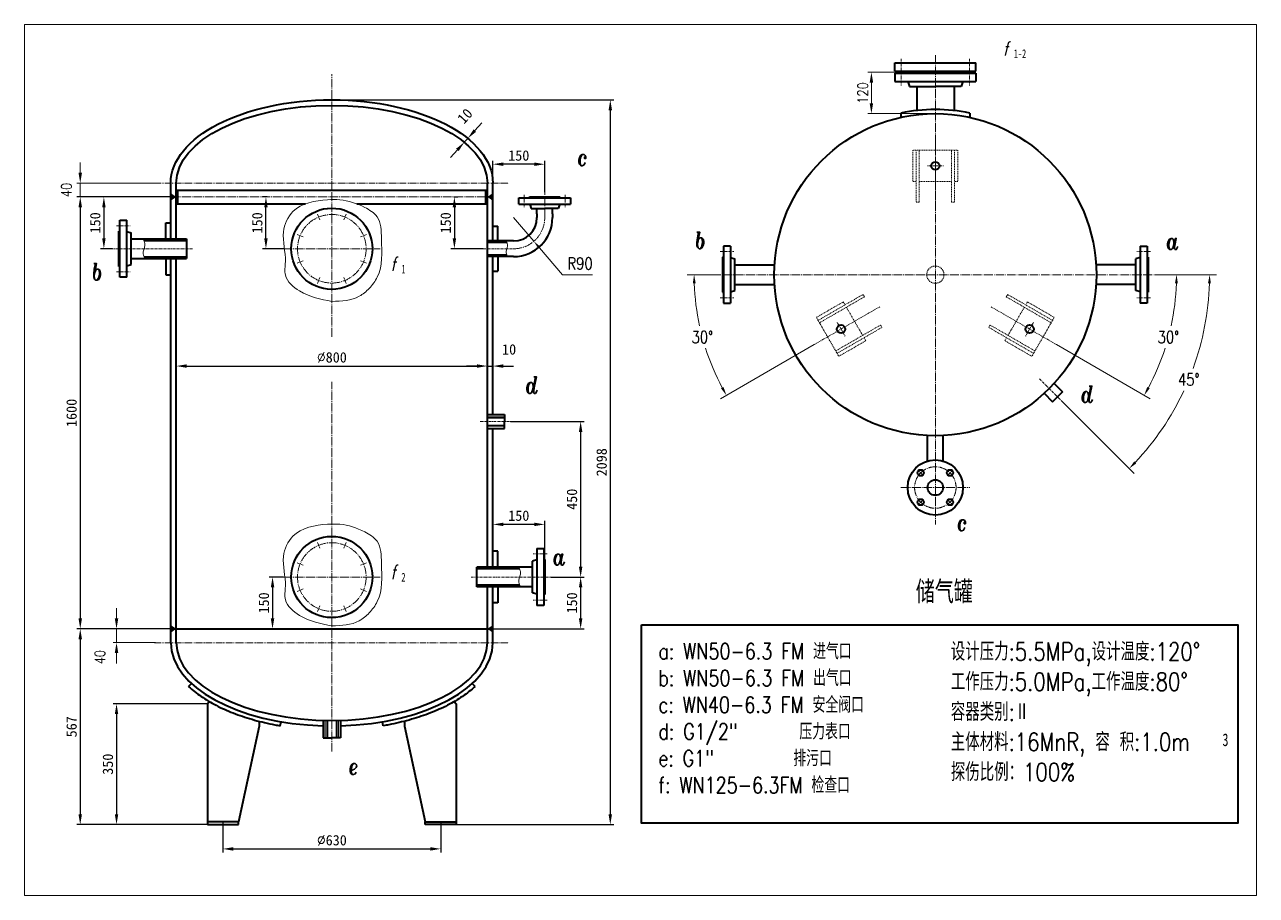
# Model space of a CAD drawing. Extents: x 588 to 20766, y -3362 to 2644.
# Drawn here: x 5257 to 8821, y 124 to 2644 of the extents above; entities that cross this region are included whole.
import ezdxf

# ---------------------------------------------------------------- set-up
doc = ezdxf.new("R2010")
doc.units = 0
doc.header["$LTSCALE"] = 10
doc.header["$PDMODE"] = 1
for name, pattern in [('JXX-L', [2.95, 1.9, -0.25, 0.15, -0.25, 0.15, -0.25]), ('XX-S', [0.5, 0.3, -0.2]), ('ZXX-L', [3.28, 2.5, -0.3, 0.18, -0.3]), ('ZXX-S', [1.27, 0.75, -0.2, 0.12, -0.2])]:
    doc.linetypes.add(name, pattern=pattern)
doc.layers.get('Defpoints').update_dxf_attribs({"linetype": 'CONTINUOUS'})
for name, color, linetype, lineweight in [('A 粗实线', 1, 'CONTINUOUS', 40), ('B 细实线', 7, 'CONTINUOUS', 18), ('C 文 字', 2, 'CONTINUOUS', 20), ('D 短中心线', 3, 'ZXX-S', 18), ('E 长中心线', 3, 'ZXX-L', 18), ('F 短虚线', 6, 'XX-S', 20), ('I 长双点线', 3, 'JXX-L', 18), ('J 标注尺寸', 2, 'CONTINUOUS', 18)]:
    doc.layers.add(name, color=color, linetype=linetype, lineweight=lineweight)
doc.styles.add('ITALICT', font='ITALICT.shx', dxfattribs={"width": 0.7})
doc.styles.add('PC_TEXTSTYLE', font='romans.shx', dxfattribs={"width": 0.8, "bigfont": 'hzfs.shx'})
doc.styles.get("Standard").update_dxf_attribs({"font": 'SIMFANG.TTF'})
doc.styles.add('TH_GBDIM', font='romans.shx', dxfattribs={"width": 0.8, "bigfont": 'gbcbig.shx'})
doc.styles.add('标题中文', font='SIMFANG.TTF', dxfattribs={"width": 0.7})
doc.dimstyles.new('TH_GBDIM', dxfattribs={"dimscale": 10, "dimtxt": 3.5, "dimasz": 2.5, "dimexe": 2, "dimexo": 0, "dimgap": 1.5, "dimtad": 1, "dimdec": 1, "dimzin": 0, "dimdsep": 46, "dimtxsty": 'TH_GBDIM', "dimcen": 2.5, "dimclrd": 130, "dimclre": 130, "dimclrt": 3, "dimadec": 0, "dimazin": 0, "dimtfac": 0.714286, "dimtdec": 1, "dimtmove": 0, "dimatfit": 3, "dimfxl": 0, "dimtolj": 1, "dimtzin": 0, "dimlwd": -1, "dimlwe": -1, "dimarcsym": 0})
doc.dimstyles.new('通用标注4.0', dxfattribs={"dimscale": 10, "dimtxt": 3, "dimasz": 3, "dimexe": 1, "dimexo": 0, "dimgap": 1, "dimtad": 1, "dimdec": 0, "dimzin": 0, "dimdsep": 46, "dimtxsty": 'Standard', "dimcen": 0, "dimadec": 0, "dimazin": 0, "dimtfac": 0.375, "dimtdec": 0, "dimtmove": 2, "dimatfit": 3, "dimfxl": 0, "dimtzin": 0, "dimarcsym": 0})

# ---------------------------------------------------------------- blocks, each defined once
blk = doc.blocks.new('*D126')
at = {"layer": 'C 文 字', "color": 0, "lineweight": -2}
for p, q in [((6145.9, 2426.7), (6961.7, 2426.7)), ((6951.7, 2396.7), (6951.7, 359)), ((6505.9, 329), (6961.7, 329))]:
    blk.add_line(p, q, dxfattribs=at)
at = {"layer": 'C 文 字', "color": 0}
for points in [[(6946.7, 2396.7), (6956.7, 2396.7), (6951.7, 2426.7)], [(6946.7, 359), (6956.7, 359), (6951.7, 329)]]:
    blk.add_solid(points, dxfattribs=at)
at = {"layer": 'Defpoints', "color": 0}
for p in [(6145.9, 2426.7), (6505.9, 329), (6951.7, 329)]:
    blk.add_point(p, dxfattribs=at)
at = {"layer": 'C 文 字', "color": 0, "insert": (6926.7, 1377.8), "char_height": 30, "attachment_point": 5, "rotation": 90}
blk.add_mtext('2098', dxfattribs=at)
blk = doc.blocks.new('*D125')
at = {"layer": 'C 文 字', "color": 0, "lineweight": -2}
for p, q in [((5551, 895.7), (5408, 895.7)), ((5418, 865.7), (5418, 359)), ((5683.9, 329), (5408, 329))]:
    blk.add_line(p, q, dxfattribs=at)
at = {"layer": 'C 文 字', "color": 0}
for points in [[(5413, 865.7), (5423, 865.7), (5418, 895.7)], [(5413, 359), (5423, 359), (5418, 329)]]:
    blk.add_solid(points, dxfattribs=at)
at = {"layer": 'Defpoints', "color": 0}
for p in [(5551, 895.7), (5418, 329), (5683.9, 329)]:
    blk.add_point(p, dxfattribs=at)
at = {"layer": 'C 文 字', "color": 0, "insert": (5393, 612.3), "char_height": 30, "attachment_point": 5, "rotation": 90}
blk.add_mtext('567', dxfattribs=at)
blk = doc.blocks.new('*D115')
at = {"layer": 'Defpoints', "color": 0}
for p in [(5785.9, 679), (5523, 329), (5785.9, 329)]:
    blk.add_point(p, dxfattribs=at)
at = {"layer": 'J 标注尺寸', "color": 0, "lineweight": -2}
for p, q in [((5785.9, 679), (5513, 679)), ((5523, 649), (5523, 359)), ((5785.9, 329), (5513, 329))]:
    blk.add_line(p, q, dxfattribs=at)
at = {"layer": 'J 标注尺寸', "color": 0}
for points in [[(5518, 649), (5528, 649), (5523, 679)], [(5518, 359), (5528, 359), (5523, 329)]]:
    blk.add_solid(points, dxfattribs=at)
at = {"layer": 'J 标注尺寸', "color": 0, "insert": (5498, 504), "char_height": 30, "attachment_point": 5, "rotation": 90}
blk.add_mtext('350', dxfattribs=at)
blk = doc.blocks.new('*D124')
at = {"layer": 'C 文 字', "color": 0, "lineweight": -2}
for p, q in [((5830.9, 337), (5830.9, 248.8)), ((6460.9, 337), (6460.9, 248.8)), ((5860.9, 258.8), (6430.9, 258.8))]:
    blk.add_line(p, q, dxfattribs=at)
at = {"layer": 'C 文 字', "color": 0}
for points in [[(5860.9, 263.8), (5860.9, 253.8), (5830.9, 258.8)], [(6430.9, 263.8), (6430.9, 253.8), (6460.9, 258.8)]]:
    blk.add_solid(points, dxfattribs=at)
at = {"layer": 'Defpoints', "color": 0}
for p in [(5830.9, 337), (6460.9, 337), (6460.9, 258.8)]:
    blk.add_point(p, dxfattribs=at)
at = {"layer": 'C 文 字', "color": 0, "insert": (6145.9, 283.8), "char_height": 30, "attachment_point": 5}
blk.add_mtext('{\\Ftxt.shx;%%c}630', dxfattribs=at)
blk = doc.blocks.new('*D131')
at = {"layer": 'B 细实线', "color": 130}
for p, q in [((8526, 1920.7), (8705.8, 1920.7)), ((8259.2, 1553.7), (8467.5, 1345.4))]:
    blk.add_line(p, q, dxfattribs=at)
for start, end in [(340.0178, 358.1949), (316.8051, 334.9355)]:
    blk.add_arc((7892.2, 1920.7), 793.6, start, end, dxfattribs=at)
for points in [[(8681.2, 1895.8), (8689.5, 1895.6), (8685.8, 1920.7)], [(8473.7, 1374.6), (8467.8, 1380.4), (8453.3, 1359.6)]]:
    blk.add_solid(points, dxfattribs=at)
at = {"layer": 'Defpoints', "color": 0}
for p in [(7246.8, 1920.7), (8526, 1920.7), (8193.2, 1619.7), (8259.2, 1553.7), (8579.5, 1523.9)]:
    blk.add_point(p, dxfattribs=at)
at = {"layer": 'B 细实线', "color": 3, "insert": (8625.4, 1617), "char_height": 35, "attachment_point": 5, "style": 'TH_GBDIM'}
blk.add_mtext('\\A1;45%%d{}{}', dxfattribs=at)
blk = doc.blocks.new('*D130')
at = {"layer": 'B 细实线', "color": 130}
for p, q in [((7258.5, 1920.7), (7174.2, 1920.7)), ((7541.5, 1718.2), (7270.4, 1561.7))]:
    blk.add_line(p, q, dxfattribs=at)
for start, end in [(182.0522, 192.2547), (197.781, 207.9478)]:
    blk.add_arc((7892.2, 1920.7), 698, start, end, dxfattribs=at)
for points in [[(7190.5, 1895.6), (7198.8, 1895.8), (7194.2, 1920.7)], [(7279.3, 1595.6), (7272, 1591.6), (7287.7, 1571.7)]]:
    blk.add_solid(points, dxfattribs=at)
at = {"layer": 'Defpoints', "color": 0}
for p in [(7258.5, 1920.7), (8537.7, 1920.7), (7731.1, 1827.7), (7204.8, 1799.5), (7541.5, 1718.2)]:
    blk.add_point(p, dxfattribs=at)
at = {"layer": 'B 细实线', "color": 3, "insert": (7218, 1740), "char_height": 35, "attachment_point": 5, "style": 'TH_GBDIM'}
blk.add_mtext('\\A1;30%%d{}{}', dxfattribs=at)
blk = doc.blocks.new('*D129')
at = {"layer": 'B 细实线', "color": 130}
for p, q in [((8526, 1920.7), (8610.2, 1920.7)), ((8243, 1718.2), (8514, 1561.7))]:
    blk.add_line(p, q, dxfattribs=at)
for start, end in [(347.7453, 357.9478), (332.0522, 342.219)]:
    blk.add_arc((7892.2, 1920.7), 698, start, end, dxfattribs=at)
for points in [[(8585.6, 1895.8), (8594, 1895.6), (8590.2, 1920.7)], [(8512.5, 1591.6), (8505.2, 1595.6), (8496.7, 1571.7)]]:
    blk.add_solid(points, dxfattribs=at)
at = {"layer": 'Defpoints', "color": 0}
for p in [(7246.8, 1920.7), (8526, 1920.7), (8053.3, 1827.7), (8243, 1718.2), (8548.1, 1682)]:
    blk.add_point(p, dxfattribs=at)
at = {"layer": 'B 细实线', "color": 3, "insert": (8566.5, 1740), "char_height": 35, "attachment_point": 5, "style": 'TH_GBDIM'}
blk.add_mtext('\\A1;30%%d{}{}', dxfattribs=at)
blk = doc.blocks.new('*D116')
at = {"layer": 'C 文 字', "color": 0, "lineweight": -2}
for p, q in [((5591.7, 2145.7), (5408, 2145.7)), ((5418, 2115.7), (5418, 925.7)), ((5695.9, 895.7), (5408, 895.7))]:
    blk.add_line(p, q, dxfattribs=at)
at = {"layer": 'C 文 字', "color": 0}
for points in [[(5413, 2115.7), (5423, 2115.7), (5418, 2145.7)], [(5413, 925.7), (5423, 925.7), (5418, 895.7)]]:
    blk.add_solid(points, dxfattribs=at)
at = {"layer": 'Defpoints', "color": 0}
for p in [(5591.7, 2145.7), (5418, 895.7), (5695.9, 895.7)]:
    blk.add_point(p, dxfattribs=at)
at = {"layer": 'C 文 字', "color": 0, "insert": (5393, 1520.7), "char_height": 30, "attachment_point": 5, "rotation": 90}
blk.add_mtext('1600', dxfattribs=at)
blk = doc.blocks.new('*D121')
at = {"layer": 'C 文 字', "color": 0, "lineweight": -2}
for p, q in [((6611.9, 1203), (6611.9, 1188)), ((6731.9, 1198), (6641.9, 1198)), ((6761.9, 1096.7), (6761.9, 1208))]:
    blk.add_line(p, q, dxfattribs=at)
at = {"layer": 'C 文 字', "color": 0}
for points in [[(6641.9, 1203), (6641.9, 1193), (6611.9, 1198)], [(6731.9, 1203), (6731.9, 1193), (6761.9, 1198)]]:
    blk.add_solid(points, dxfattribs=at)
at = {"layer": 'Defpoints', "color": 0}
for p in [(6611.9, 1203), (6611.9, 1198), (6761.9, 1096.7)]:
    blk.add_point(p, dxfattribs=at)
at = {"layer": 'C 文 字', "color": 0, "insert": (6686.9, 1223), "char_height": 30, "attachment_point": 5}
blk.add_mtext('150', dxfattribs=at)
blk = doc.blocks.new('*D120')
at = {"layer": 'C 文 字', "color": 0, "lineweight": -2}
for p, q in [((6662.5, 1495.7), (6875.9, 1495.7)), ((6865.9, 1465.7), (6865.9, 1075.7)), ((6819.5, 1045.7), (6875.9, 1045.7))]:
    blk.add_line(p, q, dxfattribs=at)
at = {"layer": 'C 文 字', "color": 0}
for points in [[(6860.9, 1465.7), (6870.9, 1465.7), (6865.9, 1495.7)], [(6860.9, 1075.7), (6870.9, 1075.7), (6865.9, 1045.7)]]:
    blk.add_solid(points, dxfattribs=at)
at = {"layer": 'Defpoints', "color": 0}
for p in [(6662.5, 1495.7), (6819.5, 1045.7), (6865.9, 1045.7)]:
    blk.add_point(p, dxfattribs=at)
at = {"layer": 'C 文 字', "color": 0, "insert": (6840.9, 1270.7), "char_height": 30, "attachment_point": 5, "rotation": 90}
blk.add_mtext('450', dxfattribs=at)
blk = doc.blocks.new('*D134')
at = {"layer": 'C 文 字', "color": 0}
for p, q in [((5523, 925.7), (5523, 955.7)), ((5574.2, 895.7), (5513, 895.7)), ((5523, 855.7), (5523, 895.7)), ((5635.9, 855.7), (5513, 855.7)), ((5523, 825.7), (5523, 795.7))]:
    blk.add_line(p, q, dxfattribs=at)
for points in [[(5518, 925.7), (5528, 925.7), (5523, 895.7)], [(5518, 825.7), (5528, 825.7), (5523, 855.7)]]:
    blk.add_solid(points, dxfattribs=at)
at = {"layer": 'Defpoints', "color": 0}
for p in [(5523, 895.7), (5574.2, 895.7), (5635.9, 855.7)]:
    blk.add_point(p, dxfattribs=at)
at = {"layer": 'C 文 字', "color": 0, "insert": (5475, 813.9), "char_height": 30, "attachment_point": 5, "rotation": 90, "style": 'TH_GBDIM'}
blk.add_mtext('40', dxfattribs=at)
blk = doc.blocks.new('*D119')
at = {"layer": 'C 文 字', "color": 0, "lineweight": -2}
for p, q in [((6780.9, 1045.7), (6875.9, 1045.7)), ((6865.9, 1015.7), (6865.9, 925.7)), ((6595.9, 895.7), (6875.9, 895.7))]:
    blk.add_line(p, q, dxfattribs=at)
at = {"layer": 'C 文 字', "color": 0}
for points in [[(6860.9, 1015.7), (6870.9, 1015.7), (6865.9, 1045.7)], [(6860.9, 925.7), (6870.9, 925.7), (6865.9, 895.7)]]:
    blk.add_solid(points, dxfattribs=at)
at = {"layer": 'Defpoints', "color": 0}
for p in [(6780.9, 1045.7), (6595.9, 895.7), (6865.9, 895.7)]:
    blk.add_point(p, dxfattribs=at)
at = {"layer": 'C 文 字', "color": 0, "insert": (6840.9, 970.7), "char_height": 30, "attachment_point": 5, "rotation": 90}
blk.add_mtext('150', dxfattribs=at)
blk = doc.blocks.new('*D127')
at = {"layer": 'C 文 字', "color": 0, "lineweight": -2}
for p, q in [((5695.9, 1680.5), (5695.9, 1646.2)), ((6595.9, 1680.5), (6595.9, 1646.2)), ((5725.9, 1656.2), (6565.9, 1656.2))]:
    blk.add_line(p, q, dxfattribs=at)
at = {"layer": 'C 文 字', "color": 0}
for points in [[(5725.9, 1661.2), (5725.9, 1651.2), (5695.9, 1656.2)], [(6565.9, 1661.2), (6565.9, 1651.2), (6595.9, 1656.2)]]:
    blk.add_solid(points, dxfattribs=at)
at = {"layer": 'Defpoints', "color": 0}
for p in [(5695.9, 1680.5), (6595.9, 1680.5), (6595.9, 1656.2)]:
    blk.add_point(p, dxfattribs=at)
at = {"layer": 'C 文 字', "color": 0, "insert": (6145.9, 1681.2), "char_height": 30, "attachment_point": 5}
blk.add_mtext('{\\Ftxt.shx;%%c}800', dxfattribs=at)
blk = doc.blocks.new('*D128')
at = {"layer": 'C 文 字', "color": 0, "lineweight": -2}
for p, q in [((6565.9, 1656.2), (6535.9, 1656.2)), ((6595.9, 1644.2), (6595.9, 1666.2)), ((6595.9, 1656.2), (6611.9, 1656.2)), ((6611.9, 1644.2), (6611.9, 1666.2)), ((6641.9, 1656.2), (6671.9, 1656.2))]:
    blk.add_line(p, q, dxfattribs=at)
at = {"layer": 'C 文 字', "color": 0}
for points in [[(6565.9, 1661.2), (6565.9, 1651.2), (6595.9, 1656.2)], [(6641.9, 1661.2), (6641.9, 1651.2), (6611.9, 1656.2)]]:
    blk.add_solid(points, dxfattribs=at)
at = {"layer": 'Defpoints', "color": 0}
for p in [(6595.9, 1644.2), (6611.9, 1656.2), (6611.9, 1644.2)]:
    blk.add_point(p, dxfattribs=at)
at = {"layer": 'C 文 字', "color": 0, "insert": (6658.9, 1704.2), "char_height": 30, "attachment_point": 5}
blk.add_mtext('10', dxfattribs=at)
blk = doc.blocks.new('*D133')
at = {"layer": 'C 文 字', "color": 0}
for p, q in [((5418, 2215.7), (5418, 2245.7)), ((5635.9, 2185.7), (5408, 2185.7)), ((5418, 2145.7), (5418, 2185.7)), ((5635.9, 2145.7), (5408, 2145.7)), ((5418, 2115.7), (5418, 2085.7))]:
    blk.add_line(p, q, dxfattribs=at)
for points in [[(5413, 2215.7), (5423, 2215.7), (5418, 2185.7)], [(5413, 2115.7), (5423, 2115.7), (5418, 2145.7)]]:
    blk.add_solid(points, dxfattribs=at)
at = {"layer": 'Defpoints', "color": 0}
for p in [(5418, 2185.7), (5635.9, 2185.7), (5635.9, 2145.7)]:
    blk.add_point(p, dxfattribs=at)
at = {"layer": 'C 文 字', "color": 0, "insert": (5378, 2165.7), "char_height": 30, "attachment_point": 5, "rotation": 90, "style": 'TH_GBDIM'}
blk.add_mtext('40', dxfattribs=at)
blk = doc.blocks.new('*D118')
at = {"layer": 'C 文 字', "color": 0, "lineweight": -2}
for p, q in [((6499.1, 2145.7), (6510.6, 2145.7)), ((6500.6, 2115.7), (6500.6, 2025.7)), ((6584.1, 1995.7), (6490.6, 1995.7))]:
    blk.add_line(p, q, dxfattribs=at)
at = {"layer": 'C 文 字', "color": 0}
for points in [[(6495.6, 2115.7), (6505.6, 2115.7), (6500.6, 2145.7)], [(6495.6, 2025.7), (6505.6, 2025.7), (6500.6, 1995.7)]]:
    blk.add_solid(points, dxfattribs=at)
at = {"layer": 'Defpoints', "color": 0}
for p in [(6499.1, 2145.7), (6500.6, 1995.7), (6584.1, 1995.7)]:
    blk.add_point(p, dxfattribs=at)
at = {"layer": 'C 文 字', "color": 0, "insert": (6475.6, 2070.7), "char_height": 30, "attachment_point": 5, "rotation": 90}
blk.add_mtext('150', dxfattribs=at)
blk = doc.blocks.new('*D117')
at = {"layer": 'C 文 字', "color": 0, "lineweight": -2}
for p, q in [((5699.9, 2145.7), (5476.4, 2145.7)), ((5486.4, 2115.7), (5486.4, 2025.7)), ((5510.9, 1995.7), (5476.4, 1995.7))]:
    blk.add_line(p, q, dxfattribs=at)
at = {"layer": 'C 文 字', "color": 0}
for points in [[(5481.4, 2115.7), (5491.4, 2115.7), (5486.4, 2145.7)], [(5481.4, 2025.7), (5491.4, 2025.7), (5486.4, 1995.7)]]:
    blk.add_solid(points, dxfattribs=at)
at = {"layer": 'Defpoints', "color": 0}
for p in [(5699.9, 2145.7), (5486.4, 1995.7), (5510.9, 1995.7)]:
    blk.add_point(p, dxfattribs=at)
at = {"layer": 'C 文 字', "color": 0, "insert": (5461.4, 2070.7), "char_height": 30, "attachment_point": 5, "rotation": 90}
blk.add_mtext('150', dxfattribs=at)
blk = doc.blocks.new('*D132')
at = {"layer": 'B 细实线', "color": 130}
for p, q in [((6671.9, 2085.7), (6730.5, 2017.3)), ((6746.7, 1998.3), (6813.2, 1920.6)), ((6813.2, 1920.6), (6900.2, 1920.6))]:
    blk.add_line(p, q, dxfattribs=at)
blk.add_solid([(6749.9, 2001), (6743.6, 1995.6), (6730.5, 2017.3)], dxfattribs=at)
at = {"layer": 'Defpoints', "color": 0}
for p in [(6671.9, 2085.7), (6730.5, 2017.3)]:
    blk.add_point(p, dxfattribs=at)
at = {"layer": 'B 细实线', "color": 3, "insert": (6864.2, 1953.1), "char_height": 35, "attachment_point": 5, "style": 'TH_GBDIM'}
blk.add_mtext('\\A1;R90{}{}', dxfattribs=at)
blk = doc.blocks.new('*D123')
at = {"layer": 'C 文 字', "color": 0, "lineweight": -2}
for p, q in [((6559.6, 2337.5), (6579.7, 2359.8)), ((6550.3, 2305.5), (6532.1, 2321.9)), ((6509.2, 2281.7), (6489.1, 2259.4)), ((6540.1, 2294.2), (6521.9, 2310.7)), ((6529.3, 2304), (6539.5, 2315.2))]:
    blk.add_line(p, q, dxfattribs=at)
at = {"layer": 'C 文 字', "color": 0}
for points in [[(6555.9, 2340.9), (6563.3, 2334.2), (6539.5, 2315.2)], [(6505.5, 2285.1), (6512.9, 2278.4), (6529.3, 2304)]]:
    blk.add_solid(points, dxfattribs=at)
at = {"layer": 'Defpoints', "color": 0}
for p in [(6539.5, 2315.2), (6540.1, 2294.2), (6550.3, 2305.5)]:
    blk.add_point(p, dxfattribs=at)
at = {"layer": 'C 文 字', "color": 0, "insert": (6531.2, 2379.9), "char_height": 30, "attachment_point": 5, "rotation": 47.9231}
blk.add_mtext('10', dxfattribs=at)
blk = doc.blocks.new('*D122')
at = {"layer": 'C 文 字', "color": 0, "lineweight": -2}
for p, q in [((6611.9, 2159.9), (6611.9, 2250.4)), ((6761.9, 2159.9), (6761.9, 2250.4)), ((6731.9, 2240.4), (6641.9, 2240.4))]:
    blk.add_line(p, q, dxfattribs=at)
at = {"layer": 'C 文 字', "color": 0}
for points in [[(6641.9, 2245.4), (6641.9, 2235.4), (6611.9, 2240.4)], [(6731.9, 2245.4), (6731.9, 2235.4), (6761.9, 2240.4)]]:
    blk.add_solid(points, dxfattribs=at)
at = {"layer": 'Defpoints', "color": 0}
for p in [(6611.9, 2240.4), (6611.9, 2159.9), (6761.9, 2159.9)]:
    blk.add_point(p, dxfattribs=at)
at = {"layer": 'C 文 字', "color": 0, "insert": (6686.9, 2265.4), "char_height": 30, "attachment_point": 5}
blk.add_mtext('150', dxfattribs=at)
blk = doc.blocks.new('*D135')
at = {"layer": 'C 文 字', "color": 0, "lineweight": -2}
for p, q in [((5958.8, 2145.7), (5945.3, 2145.7)), ((5955.3, 2025.7), (5955.3, 2115.7)), ((6006.1, 1995.7), (5945.3, 1995.7))]:
    blk.add_line(p, q, dxfattribs=at)
at = {"layer": 'C 文 字', "color": 0}
for points in [[(5950.3, 2115.7), (5960.3, 2115.7), (5955.3, 2145.7)], [(5950.3, 2025.7), (5960.3, 2025.7), (5955.3, 1995.7)]]:
    blk.add_solid(points, dxfattribs=at)
at = {"layer": 'Defpoints', "color": 0}
for p in [(5955.3, 2145.7), (5958.8, 2145.7), (6006.1, 1995.7)]:
    blk.add_point(p, dxfattribs=at)
at = {"layer": 'C 文 字', "color": 0, "insert": (5930.3, 2070.7), "char_height": 30, "attachment_point": 5, "rotation": 90}
blk.add_mtext('150', dxfattribs=at)
blk = doc.blocks.new('*D136')
at = {"layer": 'C 文 字', "color": 0, "lineweight": -2}
for p, q in [((6006.1, 1045.7), (5964.4, 1045.7)), ((5974.4, 1015.7), (5974.4, 925.7)), ((6006.1, 895.7), (5964.4, 895.7))]:
    blk.add_line(p, q, dxfattribs=at)
at = {"layer": 'C 文 字', "color": 0}
for points in [[(5969.4, 1015.7), (5979.4, 1015.7), (5974.4, 1045.7)], [(5969.4, 925.7), (5979.4, 925.7), (5974.4, 895.7)]]:
    blk.add_solid(points, dxfattribs=at)
at = {"layer": 'Defpoints', "color": 0}
for p in [(6006.1, 1045.7), (5974.4, 895.7), (6006.1, 895.7)]:
    blk.add_point(p, dxfattribs=at)
at = {"layer": 'C 文 字', "color": 0, "insert": (5949.4, 970.7), "char_height": 30, "attachment_point": 5, "rotation": 90}
blk.add_mtext('150', dxfattribs=at)
blk = doc.blocks.new('*D137')
at = {"layer": 'C 文 字', "color": 0}
for p, q in [((7811.2, 2506.7), (7697.2, 2506.7)), ((7707.2, 2476.7), (7707.2, 2416.7)), ((7892.2, 2386.7), (7697.2, 2386.7))]:
    blk.add_line(p, q, dxfattribs=at)
for points in [[(7702.2, 2476.7), (7712.2, 2476.7), (7707.2, 2506.7)], [(7702.2, 2416.7), (7712.2, 2416.7), (7707.2, 2386.7)]]:
    blk.add_solid(points, dxfattribs=at)
at = {"layer": 'Defpoints', "color": 0}
for p in [(7811.2, 2506.7), (7707.2, 2386.7), (7892.2, 2386.7)]:
    blk.add_point(p, dxfattribs=at)
at = {"layer": 'C 文 字', "color": 0, "insert": (7682.2, 2446.7), "char_height": 30, "attachment_point": 5, "rotation": 90, "style": 'TH_GBDIM'}
blk.add_mtext('120', dxfattribs=at)

msp = doc.modelspace()

# ---------------------------------------------------------------- linework, layer by layer
at = {"layer": 'A 粗实线'}
for p, q in [((7774.72, 2509.71), (7774.72, 2533.71)), ((7774.72, 2533.71), (8009.72, 2533.71)), ((8009.72, 2509.71), (8009.72, 2533.71)), ((7774.72, 2509.71), (8009.72, 2509.71)), ((7774.72, 2503.71), (8009.72, 2503.71)), ((7774.72, 2503.71), (7774.72, 2479.71)), ((7811.22, 2509.71), (7973.22, 2509.71)), ((7811.22, 2509.71), (7811.22, 2506.71)), ((7811.22, 2506.71), (7811.22, 2509.71)), ((7811.22, 2506.71), (7973.22, 2506.71)), ((7811.22, 2506.71), (7973.22, 2506.71)), ((7811.22, 2506.71), (7811.22, 2503.71)), ((7811.22, 2503.71), (7811.22, 2506.71)), ((7811.22, 2503.71), (7973.22, 2503.71)), ((7973.22, 2506.71), (7973.22, 2509.71)), ((7973.22, 2509.71), (7973.22, 2506.71)), ((7973.22, 2503.71), (7973.22, 2506.71)), ((7973.22, 2506.71), (7973.22, 2503.71)), ((8009.72, 2503.71), (8009.72, 2479.71)), ((7774.72, 2479.71), (8009.72, 2479.71)), ((7812.85, 2479.71), (7817.37, 2465)), ((7817.37, 2465), (7892.22, 2465)), ((7838.22, 2465), (7838.22, 2395.65)), ((7967.07, 2465), (7892.22, 2465)), ((7946.22, 2465), (7946.22, 2395.65)), ((7971.6, 2479.71), (7967.07, 2465)), ((7792.22, 2388.13), (7792.22, 2375.85)), ((7992.22, 2388.13), (7992.22, 2375.85)), ((5679.94, 2024.19), (5679.94, 2185.69)), ((5695.94, 2024.19), (5695.94, 2185.69)), ((6595.94, 1995.69), (6595.94, 2185.69)), ((6611.94, 2018.19), (6611.94, 2185.69)), ((5695.94, 2165.69), (6595.94, 2165.69)), ((5699.94, 2125.69), (5699.94, 2165.69)), ((6591.94, 2125.69), (6591.94, 2165.69)), ((6686.94, 2142.69), (6836.94, 2142.69)), ((6686.94, 2124.69), (6686.94, 2142.69)), ((6717.94, 2145.69), (6805.94, 2145.69)), ((6717.94, 2142.69), (6717.94, 2145.69)), ((6805.94, 2145.69), (6805.94, 2142.69)), ((6836.94, 2142.69), (6836.94, 2124.69)), ((5695.94, 2125.69), (6069.9, 2125.69)), ((6218.18, 2125.69), (6595.94, 2125.69)), ((6686.94, 2124.69), (6836.94, 2124.69)), ((6718.57, 2124.69), (6722.72, 2112.47)), ((6722.72, 2112.47), (6761.94, 2112.47)), ((6739.44, 2096.69), (6739.44, 2112.47)), ((6801.17, 2112.47), (6761.94, 2112.47)), ((6784.44, 2096.69), (6784.44, 2112.47)), ((6805.32, 2124.69), (6801.17, 2112.47)), ((5532.94, 1913.19), (5532.94, 2078.19)), ((5532.94, 2078.19), (5552.94, 2078.19)), ((5552.94, 1913.19), (5552.94, 2078.19)), ((5665.94, 2024.19), (5665.94, 2070.69)), ((5665.94, 2070.69), (5679.94, 2070.69)), ((6739.44, 2096.69), (6739.44, 2085.69)), ((6784.44, 2096.69), (6784.44, 2085.69)), ((5529.94, 1944.69), (5529.94, 2046.69)), ((5529.94, 2046.69), (5532.94, 2046.69)), ((5552.94, 2045.42), (5565.37, 2041.35)), ((5565.37, 1950.03), (5565.37, 2041.35)), ((6611.94, 2060.69), (6625.94, 2060.69)), ((6625.94, 2018.19), (6625.94, 2060.69)), ((5529.94, 1967.19), (5529.94, 2024.19)), ((5565.37, 2024.19), (5725.94, 2024.19)), ((5602.44, 2019.19), (5725.94, 2019.19)), ((5725.94, 2024.19), (5725.94, 1967.19)), ((6652.35, 2014.19), (6595.76, 2014.19)), ((6671.94, 2018.19), (6595.94, 2018.19)), ((7279.22, 2003.21), (7279.22, 1838.21)), ((7299.22, 2003.21), (7279.22, 2003.21)), ((7299.22, 2003.21), (7299.22, 1838.21)), ((8485.22, 2003.21), (8485.22, 1838.21)), ((8485.22, 2003.21), (8505.22, 2003.21)), ((8505.22, 2003.21), (8505.22, 1838.21)), ((5565.37, 1967.19), (5725.94, 1967.19)), ((5602.69, 1972.19), (5725.94, 1972.19)), ((5665.94, 1967.19), (5665.94, 1920.69)), ((5679.94, 855.69), (5679.94, 1967.19)), ((5695.94, 855.69), (5695.94, 1967.19)), ((6652.5, 1977.19), (6595.76, 1977.19)), ((6595.94, 1074.19), (6595.94, 1995.69)), ((6671.94, 1973.19), (6595.94, 1973.19)), ((6611.94, 1515.69), (6611.94, 1973.19)), ((6625.94, 1973.19), (6625.94, 1930.69)), ((7276.22, 1971.71), (7276.22, 1869.71)), ((7279.22, 1971.71), (7276.22, 1971.71)), ((7299.22, 1970.44), (7311.65, 1966.36)), ((7311.65, 1875.05), (7311.65, 1966.36)), ((8485.22, 1970.44), (8472.79, 1966.36)), ((8472.79, 1875.05), (8472.79, 1966.36)), ((8505.22, 1971.71), (8508.22, 1971.71)), ((8508.22, 1971.71), (8508.22, 1869.71)), ((5532.94, 1944.69), (5529.94, 1944.69)), ((5552.94, 1945.96), (5565.37, 1950.03)), ((6611.94, 1930.69), (6625.94, 1930.69)), ((7276.22, 1949.21), (7276.22, 1892.21)), ((7311.65, 1949.21), (7427.09, 1949.21)), ((8472.79, 1949.21), (8357.35, 1949.21)), ((8508.22, 1949.21), (8508.22, 1892.21)), ((5552.94, 1913.19), (5532.94, 1913.19)), ((5665.94, 1920.69), (5679.94, 1920.69)), ((7311.65, 1892.21), (7427.09, 1892.21)), ((8472.79, 1892.21), (8357.35, 1892.21)), ((7276.22, 1869.71), (7279.22, 1869.71)), ((7299.22, 1870.98), (7311.65, 1875.05)), ((8485.22, 1870.98), (8472.79, 1875.05)), ((8508.22, 1869.71), (8505.22, 1869.71)), ((7279.22, 1838.21), (7299.22, 1838.21)), ((8505.22, 1838.21), (8485.22, 1838.21)), ((8235.57, 1605.64), (8259.92, 1581.3)), ((8207.29, 1577.36), (8231.63, 1553.01)), ((8259.92, 1581.3), (8245.78, 1567.15)), ((8231.63, 1553.01), (8245.78, 1567.15)), ((6595.94, 1515.69), (6645.94, 1515.69)), ((6595.94, 1507.06), (6645.94, 1507.06)), ((6645.94, 1515.69), (6645.94, 1495.69)), ((6595.94, 1484.32), (6645.94, 1484.32)), ((6595.94, 1475.69), (6645.94, 1475.69)), ((6611.94, 1074.19), (6611.94, 1475.69)), ((6645.94, 1475.69), (6645.94, 1495.69)), ((7869.72, 1381.48), (7869.72, 1455.25)), ((7914.72, 1381.48), (7914.72, 1455.25)), ((6625.94, 1120.69), (6611.94, 1120.69)), ((6625.94, 1074.19), (6625.94, 1120.69)), ((6738.94, 1128.19), (6738.94, 963.19)), ((6738.94, 1128.19), (6758.94, 1128.19)), ((6758.94, 1128.19), (6758.94, 963.19)), ((6565.94, 1017.19), (6565.94, 1074.19)), ((6726.51, 1074.19), (6565.94, 1074.19)), ((6738.94, 1095.42), (6726.51, 1091.35)), ((6726.51, 1000.03), (6726.51, 1091.35)), ((6758.94, 1096.69), (6761.94, 1096.69)), ((6761.94, 1096.69), (6761.94, 994.69)), ((6761.94, 1074.19), (6761.94, 1017.19)), ((6689.19, 1069.19), (6565.94, 1069.19)), ((6689.44, 1022.19), (6565.94, 1022.19)), ((6726.51, 1017.19), (6565.94, 1017.19)), ((6595.94, 855.69), (6595.94, 1017.19)), ((6611.94, 855.69), (6611.94, 1017.19)), ((6625.94, 1017.19), (6625.94, 970.69)), ((6738.94, 995.96), (6726.51, 1000.03)), ((6625.94, 970.69), (6611.94, 970.69)), ((6758.94, 963.19), (6738.94, 963.19)), ((6761.94, 994.69), (6758.94, 994.69)), ((5679.94, 895.69), (6611.94, 895.69)), ((5731.39, 728.96), (5739.52, 737.78)), ((6560.5, 728.96), (6552.36, 737.78)), ((5791.96, 685.01), (5785.94, 678.99)), ((5785.94, 678.99), (5785.94, 328.99)), ((6499.93, 685.01), (6505.94, 678.99)), ((6505.94, 678.99), (6505.94, 328.99)), ((5935.94, 614.36), (5875.94, 336.99)), ((5935.94, 628.15), (5935.94, 614.36)), ((5996.93, 615.16), (5998.97, 626.99)), ((6120.94, 631.04), (6120.94, 580.69)), ((6132.17, 630.8), (6132.17, 580.69)), ((6159.72, 630.8), (6159.72, 580.69)), ((6170.94, 631.04), (6170.94, 580.69)), ((6294.95, 615.16), (6292.92, 626.99)), ((6355.94, 628.15), (6355.94, 614.36)), ((6355.94, 614.36), (6415.94, 336.99)), ((6120.94, 580.69), (6145.94, 580.69)), ((6170.94, 580.69), (6145.94, 580.69)), ((5875.94, 336.99), (5785.94, 336.99)), ((5785.94, 328.99), (5875.94, 328.99)), ((5875.94, 328.99), (5875.94, 336.99)), ((6415.94, 336.99), (6505.94, 336.99)), ((6415.94, 328.99), (6415.94, 336.99)), ((6505.94, 328.99), (6415.94, 328.99))]:
    msp.add_line(p, q, dxfattribs=at)
msp.add_lwpolyline([(7042.2, 907.21), (8767.26, 907.21), (8767.26, 333.77), (7042.2, 333.77)], close=True, dxfattribs=at)
for centre, radius in [((7892.22, 1920.71), 466), ((7892.22, 2235.71), 12), ((6145.94, 1995.69), 117.51), ((7619.42, 1763.21), 12), ((8165.02, 1763.21), 12), ((7892.22, 1304.71), 80), ((7849.8, 1347.13), 9), ((7934.65, 1347.13), 9), ((7892.22, 1304.71), 22.5), ((7849.8, 1262.28), 9), ((7934.65, 1262.28), 9), ((6145.94, 1045.69), 117.51)]:
    msp.add_circle(centre, radius, dxfattribs=at)
for centre, radius, start, end in [((7892.22, 1920.71), 478, 77.92423, 102.07577), ((6671.94, 2085.69), 112.5, 270, 0), ((6671.94, 2085.69), 67.5, 270, 0)]:
    msp.add_arc(centre, radius, start, end, dxfattribs=at)
at = {"layer": 'A 粗实线', "extrusion": (0, 0, -1)}
for major_axis, ratio in [((466, 0), 0.5171674), ((450, 0), 0.5)]:
    msp.add_ellipse((6145.94, 2185.69), major_axis=major_axis, ratio=ratio, start_param=3.1415927, end_param=6.2831853, dxfattribs=at)
at = {"layer": 'A 粗实线'}
for major_axis, ratio, start_param, end_param in [((466, 0), 0.5171674, 3.1415927, 4.6587151), ((450, 0), 0.5, 3.1415927, 6.2831853), ((466, 0), 0.5171674, 4.7660628, 6.2831853)]:
    msp.add_ellipse((6145.94, 855.69), major_axis=major_axis, ratio=ratio, start_param=start_param, end_param=end_param, dxfattribs=at)
for points in [[(5731.39, 728.96), (5732.88, 727.58), (5734.4, 726.21), (5747.16, 714.95), (5759.63, 705.5), (5786.82, 687.64), (5801.54, 679.23), (5832.97, 663.57), (5849.67, 656.32), (5884.77, 643.09), (5903.16, 637.11), (5941.3, 626.52), (5961.05, 621.9), (5986.48, 617.01), (5991.69, 616.07), (5996.93, 615.16)], [(6560.5, 728.96), (6559, 727.58), (6557.48, 726.21), (6544.72, 714.95), (6532.25, 705.5), (6505.06, 687.64), (6490.34, 679.23), (6458.92, 663.57), (6442.21, 656.32), (6407.12, 643.09), (6388.72, 637.11), (6350.58, 626.52), (6330.84, 621.9), (6305.41, 617.01), (6300.19, 616.07), (6294.95, 615.16)]]:
    msp.add_open_spline(points, degree=3, knots=[3.6528215, 3.6528215, 3.6528215, 3.6528215, 3.67162285, 3.67162285, 3.80859174, 3.80859174, 3.94556064, 3.94556064, 4.08252953, 4.08252953, 4.21949842, 4.21949842, 4.35646731, 4.35646731, 4.39151382, 4.39151382, 4.39151382, 4.39151382], dxfattribs=at)
for points in [[(5695.94, 2145.69), (5679.94, 2156.89), (5679.94, 2134.49)], [(6595.94, 2145.69), (6611.94, 2156.89), (6611.94, 2134.49)], [(5695.94, 895.69), (5679.94, 884.49), (5679.94, 906.89)], [(6595.94, 895.69), (6611.94, 884.49), (6611.94, 906.89)]]:
    msp.add_solid(points, dxfattribs=at)
at = {"layer": 'B 细实线'}
for p, q in [((6595.94, 1509.22), (6645.94, 1509.22)), ((6595.94, 1482.16), (6645.94, 1482.16)), ((6127.07, 630.89), (6127.07, 580.69)), ((6164.82, 630.89), (6164.82, 580.69))]:
    msp.add_line(p, q, dxfattribs=at)
msp.add_lwpolyline([(5257.11, 124.35), (8821.11, 124.35), (8821.11, 2644.35), (5257.11, 2644.35)], close=True, dxfattribs=at)
for points in [[(5604.94, 1967.19, -0.051394), (5601.08, 1977.04, -0.0747555), (5600.19, 1984.29, -0.0891729), (5602.57, 1995.69, 0.0891729), (5604.94, 2007.09, 0.0747555), (5604.06, 2014.33, 0.051394), (5600.19, 2024.19)], [(6650.55, 2018.19, -0.051394), (6653.6, 2010.41, -0.0747555), (6654.3, 2004.69, -0.0891729), (6652.43, 1995.69, 0.0891729), (6650.55, 1986.69, 0.0747555), (6651.25, 1980.97, 0.051394), (6654.3, 1973.19)], [(6686.94, 1074.19, -0.051394), (6690.81, 1064.33, -0.0747555), (6691.69, 1057.09, -0.0891729), (6689.32, 1045.69, 0.0891729), (6686.94, 1034.29, 0.0747555), (6687.83, 1027.04, 0.051394), (6691.69, 1017.19)]]:
    msp.add_lwpolyline(points, format="xyb", dxfattribs=at)
for points in [[(6145.94, 1843.17), (6052.8, 1873.49), (6011.66, 1919.03), (6011.66, 1957.91), (6006.1, 2044.56), (6033.59, 2103.33), (6133.6, 2137.47), (6169.22, 2137.47), (6241.17, 2115.4), (6276.79, 2088.35), (6289.62, 2024.29), (6277.53, 1913.73), (6254.02, 1880.99), (6225.53, 1858.21), (6145.94, 1843.17)], [(6145.94, 904.12), (6052.8, 934.44), (6011.66, 979.99), (6011.66, 1018.87), (6006.1, 1105.51), (6033.59, 1164.28), (6133.6, 1198.42), (6169.22, 1198.42), (6241.17, 1176.35), (6276.79, 1149.3), (6289.62, 1085.24), (6277.53, 974.68), (6254.02, 941.94), (6225.53, 919.16), (6145.94, 904.12)]]:
    msp.add_spline(points, degree=3, dxfattribs=at)
at = {"layer": 'D 短中心线'}
for p, q in [((7792.97, 2545.71), (7792.97, 2467.71)), ((7991.47, 2545.71), (7991.47, 2467.71)), ((7892.22, 2325.71), (7892.22, 2106.71)), ((7892.22, 2235.71), (7868.22, 2235.71)), ((7892.22, 2235.71), (7916.22, 2235.71)), ((6702.44, 2151.69), (6702.44, 2115.69)), ((6821.44, 2151.69), (6821.44, 2115.69)), ((6104.47, 2095.82), (6111.45, 2078.95)), ((6187.42, 2095.82), (6180.43, 2078.95)), ((5522.94, 2062.44), (5562.94, 2062.44)), ((6045.81, 2037.16), (6062.68, 2030.18)), ((6246.07, 2037.16), (6229.2, 2030.18)), ((5743.06, 1995.69), (5510.94, 1995.69)), ((6045.81, 1954.21), (6062.68, 1961.2)), ((6246.07, 1954.21), (6229.2, 1961.2)), ((6584.13, 1995.69), (6671.94, 1995.69)), ((7269.22, 1987.46), (7309.22, 1987.46)), ((8515.22, 1987.46), (8475.22, 1987.46)), ((5522.94, 1928.94), (5562.94, 1928.94)), ((6104.47, 1895.56), (6111.45, 1912.43)), ((6187.42, 1895.56), (6180.43, 1912.43)), ((7269.22, 1853.96), (7309.22, 1853.96)), ((8515.22, 1853.96), (8475.22, 1853.96)), ((7541.48, 1718.21), (7731.14, 1827.71)), ((8242.96, 1718.21), (8053.3, 1827.71)), ((7619.42, 1763.21), (7607.42, 1783.99)), ((8165.02, 1763.21), (8177.02, 1783.99)), ((7619.42, 1763.21), (7631.42, 1742.42)), ((8165.02, 1763.21), (8153.02, 1742.42)), ((8193.22, 1619.72), (8259.2, 1553.73)), ((6575.34, 1495.69), (6662.54, 1495.69)), ((7841.31, 1355.62), (7858.28, 1338.65)), ((7943.13, 1355.62), (7926.16, 1338.65)), ((7841.31, 1253.8), (7858.28, 1270.77)), ((7943.13, 1253.8), (7926.16, 1270.77)), ((6104.47, 1145.82), (6111.45, 1128.95)), ((6187.42, 1145.82), (6180.43, 1128.95)), ((6768.94, 1112.44), (6728.94, 1112.44)), ((6045.81, 1087.16), (6062.68, 1080.18)), ((6246.07, 1087.16), (6229.2, 1080.18)), ((6548.82, 1045.69), (6780.94, 1045.69)), ((6045.81, 1004.21), (6062.68, 1011.2)), ((6246.07, 1004.21), (6229.2, 1011.2)), ((6104.47, 945.56), (6111.45, 962.43)), ((6187.42, 945.56), (6180.43, 962.43)), ((6768.94, 978.94), (6728.94, 978.94))]:
    msp.add_line(p, q, dxfattribs=at)
at = {"layer": 'E 长中心线'}
for p, q in [((7892.22, 2556.14), (7892.22, 1198.06)), ((6145.94, 1741.11), (6145.94, 2500.69)), ((5679.94, 2145.69), (6611.94, 2145.69)), ((6761.94, 2085.69), (6761.94, 2159.91)), ((6006.14, 1995.69), (6285.74, 1995.69)), ((7246.78, 1920.71), (8525.97, 1920.71)), ((6145.94, 540.69), (6145.94, 1610.41)), ((7792.32, 1304.71), (7992.12, 1304.71)), ((6006.14, 1045.69), (6285.74, 1045.69))]:
    msp.add_line(p, q, dxfattribs=at)
for centre, radius in [((6145.94, 1995.69), 99.25), ((7892.22, 1304.71), 60), ((6145.94, 1045.69), 99.25)]:
    msp.add_circle(centre, radius, dxfattribs=at)
msp.add_arc((6671.94, 2085.69), 90, 270, 0, dxfattribs=at)
at = {"layer": 'F 短虚线'}
for p, q in [((7827.22, 2280.71), (7827.22, 2190.71)), ((7892.22, 2280.71), (7827.22, 2280.71)), ((7837.22, 2280.71), (7837.22, 2130.71)), ((7845.22, 2130.71), (7845.22, 2280.71)), ((7892.22, 2280.71), (7957.22, 2280.71)), ((7939.22, 2130.71), (7939.22, 2280.71)), ((7947.22, 2280.71), (7947.22, 2130.71)), ((7957.22, 2280.71), (7957.22, 2190.71)), ((7827.22, 2190.71), (7837.22, 2190.71)), ((7845.22, 2190.71), (7892.22, 2190.71)), ((7939.22, 2190.71), (7892.22, 2190.71)), ((7957.22, 2190.71), (7947.22, 2190.71)), ((7837.22, 2130.71), (7845.22, 2130.71)), ((7947.22, 2130.71), (7939.22, 2130.71)), ((7552.95, 1788.34), (7682.86, 1863.34)), ((7686.86, 1856.41), (7556.95, 1781.41)), ((7682.86, 1863.34), (7686.86, 1856.41)), ((8101.59, 1863.34), (8097.59, 1856.41)), ((8097.59, 1856.41), (8227.49, 1781.41)), ((8231.49, 1788.34), (8101.59, 1863.34)), ((7547.95, 1797), (7625.9, 1842)), ((7625.9, 1842), (7630.9, 1833.34)), ((7634.9, 1826.41), (7658.4, 1785.71)), ((8149.55, 1826.41), (8126.05, 1785.71)), ((8158.55, 1842), (8153.55, 1833.34)), ((8236.49, 1797), (8158.55, 1842)), ((7580.45, 1740.71), (7547.95, 1797)), ((7681.9, 1745), (7658.4, 1785.71)), ((8102.55, 1745), (8126.05, 1785.71)), ((8203.99, 1740.71), (8236.49, 1797)), ((7733.86, 1775), (7603.95, 1700)), ((7607.95, 1693.08), (7737.86, 1768.08)), ((7737.86, 1768.08), (7733.86, 1775)), ((8046.59, 1768.08), (8050.59, 1775)), ((8176.49, 1693.08), (8046.59, 1768.08)), ((8050.59, 1775), (8180.49, 1700)), ((7580.45, 1740.71), (7612.95, 1684.42)), ((7612.95, 1684.42), (7690.9, 1729.42)), ((7690.9, 1729.42), (7685.9, 1738.08)), ((8093.55, 1729.42), (8098.55, 1738.08)), ((8171.49, 1684.42), (8093.55, 1729.42)), ((8203.99, 1740.71), (8171.49, 1684.42))]:
    msp.add_line(p, q, dxfattribs=at)
msp.add_circle((7892.22, 1920.71), 25, dxfattribs=at)
at = {"layer": 'I 长双点线'}
for p, q in [((5633.34, 2185.69), (6658.54, 2185.69)), ((5633.34, 855.69), (6658.54, 855.69))]:
    msp.add_line(p, q, dxfattribs=at)

# ---------------------------------------------------------------- texts
at = {"layer": 'C 文 字', "style": 'ITALICT', "width": 0.8}
for s, height, p in [('f', 40, (8087.82, 2554.81)), ('c', 48, (6855.99, 2236.15)), ('b', 48, (7195.62, 1995.72)), (' a', 48, (8533.12, 1993.52)), ('f', 40, (6315.87, 1931.44)), ('b', 48, (5450.37, 1904.61)), ('d', 48, (6705.37, 1576.84)), ('d', 48, (8312.3, 1550.36)), ('c', 48, (7954.42, 1179.41)), (' a', 48, (6758.08, 1080.12)), ('f', 40, (6315.87, 1039.77)), ('e', 48, (6193.77, 473.78))]:
    msp.add_text(s, height=height, dxfattribs=at).set_placement(p)
at = {"layer": 'C 文 字', "attachment_point": 1, "style": 'PC_TEXTSTYLE'}
for s, insert, char_height, width in [('a: WN50-6.3 FM 进气口\\Pb: WN50-6.3 FM 出气口\\Pc: WN40-6.3 FM 安全阀口\\Pd: G1/2"       压力表口\\Pe: G1"         排污口\\Pf: WN125-6.3FM 检查口', (7090.93, 854.03), 46.464, 14127.8), ('设计压力:5.5MPa,设计温度:120%%d\\P工作压力:5.0MPa,工作温度:80%%d\\P容器类别:Ⅱ\\P主体材料:16MnR, 容 积:1.0m\\P探伤比例：100%', (7936.95, 855.94), 52.272, 8966.7)]:
    msp.add_mtext(s, dxfattribs=dict(at, insert=insert, char_height=char_height, width=width))
at = {"layer": 'J 标注尺寸', "style": '标题中文', "width": 0.7}
for s, height, p in [('1-2', 25.2, (8119.17, 2547.57)), ('1', 25.2, (6347.22, 1924.21)), ('2', 25.2, (6347.22, 1032.54)), ('储气罐 ', 57.577, (7835.71, 975.79)), ('3', 36.59, (8722.9, 556.37))]:
    msp.add_text(s, height=height, dxfattribs=at).set_placement(p)

# ---------------------------------------------------------------- dimensions: what is measured, and where the dimension line sits
at = {"layer": 'B 细实线'}
dim = msp.add_radius_dim(center=(6671.94, 2085.69), mpoint=(6730.46, 2017.31), text='R90{}{}', dimstyle='TH_GBDIM', override={"dimtoh": 1, "dimsd1": 0, "dimclrt": 3, "dimtofl": 1, "dimatfit": 0}, dxfattribs=at)
dim.commit()
dim.dimension.update_dxf_attribs({"geometry": '*D132', "text_midpoint": (6864.23, 1920.59), "dimtype": 164})
for base, line1, line2, text, picture, middle in [((7204.81, 1799.5), ((7541.48, 1718.21), (7731.14, 1827.71)), ((8537.66, 1920.71), (7258.48, 1920.71)), '30%%d{}{}', '*D130', (7217.99, 1740.05)), ((8579.46, 1523.93), ((7246.78, 1920.71), (8525.97, 1920.71)), ((8193.22, 1619.72), (8259.2, 1553.73)), '45%%d{}{}', '*D131', (8625.37, 1617.03)), ((8548.14, 1681.97), ((8242.96, 1718.21), (8053.3, 1827.71)), ((7246.78, 1920.71), (8525.97, 1920.71)), '30%%d{}{}', '*D129', (8566.45, 1740.05))]:
    dim = msp.add_angular_dim_2l(base=base, line1=line1, line2=line2, text=text, dimstyle='TH_GBDIM', override={"dimtad": 0, "dimtih": 1, "dimtoh": 1, "dimclrt": 3}, dxfattribs=at)
    dim.commit()
    dim.dimension.update_dxf_attribs({"geometry": picture, "text_midpoint": middle})
at = {"layer": 'C 文 字'}
for base, p1, p2, picture, middle in [((7707.17, 2386.71), (7811.22, 2506.71), (7892.22, 2386.71), '*D137', (7682.17, 2446.71)), ((5417.97, 2185.69), (5635.9, 2145.69), (5635.9, 2185.69), '*D133', (5377.97, 2165.69))]:
    dim = msp.add_linear_dim(base=base, p1=p1, p2=p2, angle=90, dimstyle='通用标注4.0', override={"dimtxsty": 'TH_GBDIM', "dimlwd": 65535, "dimlwe": 65535}, dxfattribs=at)
    dim.commit()
    dim.dimension.update_dxf_attribs({"geometry": picture, "text_midpoint": middle})
for base, p1, p2, picture, middle in [((6951.69, 328.99), (6145.94, 2426.69), (6505.94, 328.99), '*D126', (6926.69, 1377.84)), ((5486.36, 1995.69), (5699.94, 2145.69), (5510.94, 1995.69), '*D117', (5461.36, 2070.69)), ((5955.3, 2145.69), (6006.14, 1995.69), (5958.82, 2145.69), '*D135', (5930.3, 2070.69)), ((6500.56, 1995.69), (6499.13, 2145.69), (6584.13, 1995.69), '*D118', (6475.56, 2070.69)), ((6865.89, 1045.69), (6662.54, 1495.69), (6819.5, 1045.69), '*D120', (6840.89, 1270.69)), ((5974.36, 895.69), (6006.14, 1045.69), (6006.14, 895.69), '*D136', (5949.36, 970.69)), ((6865.89, 895.69), (6780.94, 1045.69), (6595.94, 895.69), '*D119', (6840.89, 970.69)), ((5417.97, 328.99), (5550.96, 895.69), (5683.94, 328.99), '*D125', (5392.97, 612.34))]:
    dim = msp.add_linear_dim(base=base, p1=p1, p2=p2, angle=90, dimstyle='通用标注4.0', dxfattribs=at)
    dim.commit()
    dim.dimension.update_dxf_attribs({"geometry": picture, "text_midpoint": middle})
dim = msp.add_linear_dim(base=(6539.49, 2315.24), p1=(6540.13, 2294.22), p2=(6550.3, 2305.48), angle=47.92314, text='10', dimstyle='通用标注4.0', dxfattribs=at)
dim.commit()
dim.dimension.update_dxf_attribs({"geometry": '*D123', "text_midpoint": (6531.16, 2379.86), "dimtype": 161})
for base, p1, p2, picture, middle in [((6611.94, 2240.36), (6761.94, 2159.91), (6611.94, 2159.91), '*D122', (6686.94, 2265.36)), ((6611.94, 1197.97), (6761.94, 1096.69), (6611.94, 1203.04), '*D121', (6686.94, 1222.97))]:
    dim = msp.add_linear_dim(base=base, p1=p1, p2=p2, dimstyle='通用标注4.0', dxfattribs=at)
    dim.commit()
    dim.dimension.update_dxf_attribs({"geometry": picture, "text_midpoint": middle})
dim = msp.add_linear_dim(base=(5417.97, 895.69), p1=(5591.65, 2145.69), p2=(5695.94, 895.69), angle=90, text='1600', dimstyle='通用标注4.0', dxfattribs=at)
dim.commit()
dim.dimension.update_dxf_attribs({"geometry": '*D116', "text_midpoint": (5392.97, 1520.69)})
dim = msp.add_linear_dim(base=(6611.94, 1656.18), p1=(6595.94, 1644.18), p2=(6611.94, 1644.18), text='10', dimstyle='通用标注4.0', dxfattribs=at)
dim.commit()
dim.dimension.update_dxf_attribs({"geometry": '*D128', "text_midpoint": (6658.92, 1704.18), "dimtype": 160})
for base, p1, p2, text, picture, middle in [((6595.94, 1656.18), (5695.94, 1680.46), (6595.94, 1680.46), '{\\Ftxt.shx;%%c}800', '*D127', (6145.94, 1681.18)), ((6460.94, 258.81), (5830.94, 336.99), (6460.94, 336.99), '{\\Ftxt.shx;%%c}<>', '*D124', (6145.94, 283.81))]:
    dim = msp.add_linear_dim(base=base, p1=p1, p2=p2, text=text, dimstyle='通用标注4.0', dxfattribs=at)
    dim.commit()
    dim.dimension.update_dxf_attribs({"geometry": picture, "text_midpoint": middle})
dim = msp.add_linear_dim(base=(5523.01, 895.69), p1=(5635.9, 855.69), p2=(5574.22, 895.69), angle=90, dimstyle='通用标注4.0', override={"dimtxsty": 'TH_GBDIM', "dimlwd": 65535, "dimlwe": 65535}, dxfattribs=at)
dim.commit()
dim.dimension.update_dxf_attribs({"geometry": '*D134', "text_midpoint": (5475.01, 813.94), "dimtype": 160})
at = {"layer": 'J 标注尺寸'}
dim = msp.add_linear_dim(base=(5523.01, 328.99), p1=(5785.94, 678.99), p2=(5785.94, 328.99), angle=90, text='350', dimstyle='通用标注4.0', dxfattribs=at)
dim.commit()
dim.dimension.update_dxf_attribs({"geometry": '*D115', "text_midpoint": (5498.01, 503.99)})

doc.saveas('drawing.dxf')
